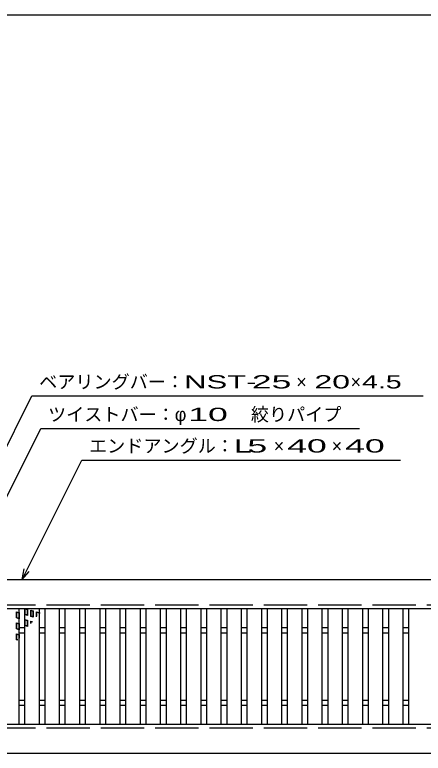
# Model space of a CAD drawing. Units: millimetres, scale not verified. Extents: x -1820 to 1731, y -1282 to 1054.
# Drawn here: x -1167 to -603, y 34 to 1054 of the extents above; entities that cross this region are included whole.
import ezdxf
from ezdxf.enums import TextEntityAlignment as Align

# ---------------------------------------------------------------- set-up
doc = ezdxf.new("R2010")
doc.units = ezdxf.units.MM
doc.header["$LTSCALE"] = 10
doc.linetypes.add('DASHED', pattern=[7.5, 6, -1.5])
for name, color, linetype, lineweight in [('0_2', 150, 'Continuous', 25), ('16', 3, 'Continuous', 25), ('17', 3, 'Continuous', 25), ('22', 2, 'Continuous', 25)]:
    doc.layers.add(name, color=color, linetype=linetype, lineweight=lineweight)
doc.styles.add('ベクトル', font='')
doc.styles.get('ベクトル').set_extended_font_data('ベクトル')

msp = doc.modelspace()

# ---------------------------------------------------------------- linework, layer by layer
at = {"layer": '0_2'}
msp.add_line((-1729, 1053.5), (1731, 1053.5), dxfattribs=at)
at = {"layer": '16'}
for p, q in [((-1348, 273.5), (-352, 273.5)), ((-1348, 233.5), (-352, 233.5)), ((-1180.6, 233.5), (-1160.6, 233.5)), ((-1160.6, 73.5), (-1160.6, 233.5)), ((-1152.7, 73.5), (-1152.7, 233.5)), ((-1152.7, 233.5), (-1132.7, 233.5)), ((-1132.7, 73.5), (-1132.7, 233.5)), ((-1124.8, 73.5), (-1124.8, 233.5)), ((-1124.8, 233.5), (-1104.8, 233.5)), ((-1104.8, 73.5), (-1104.8, 233.5)), ((-1096.9, 73.5), (-1096.9, 233.5)), ((-1096.9, 233.5), (-1076.9, 233.5)), ((-1076.9, 73.5), (-1076.9, 233.5)), ((-1069, 73.5), (-1069, 233.5)), ((-1069, 233.5), (-1049, 233.5)), ((-1049, 73.5), (-1049, 233.5)), ((-1041.1, 73.5), (-1041.1, 233.5)), ((-1041.1, 233.5), (-1021.1, 233.5)), ((-1021.1, 73.5), (-1021.1, 233.5)), ((-1013.2, 73.5), (-1013.2, 233.5)), ((-1013.2, 233.5), (-993.2, 233.5)), ((-993.2, 73.5), (-993.2, 233.5)), ((-985.3, 73.5), (-985.3, 233.5)), ((-985.3, 233.5), (-965.3, 233.5)), ((-965.3, 73.5), (-965.3, 233.5)), ((-957.4, 73.5), (-957.4, 233.5)), ((-957.4, 233.5), (-937.4, 233.5)), ((-937.4, 73.5), (-937.4, 233.5)), ((-929.5, 73.5), (-929.5, 233.5)), ((-929.5, 233.5), (-909.5, 233.5)), ((-909.5, 73.5), (-909.5, 233.5)), ((-901.6, 73.5), (-901.6, 233.5)), ((-901.6, 233.5), (-881.6, 233.5)), ((-881.6, 73.5), (-881.6, 233.5)), ((-873.7, 73.5), (-873.7, 233.5)), ((-873.7, 233.5), (-853.7, 233.5)), ((-853.7, 73.5), (-853.7, 233.5)), ((-845.8, 73.5), (-845.8, 233.5)), ((-845.8, 233.5), (-825.8, 233.5)), ((-825.8, 73.5), (-825.8, 233.5)), ((-817.9, 73.5), (-817.9, 233.5)), ((-817.9, 233.5), (-797.9, 233.5)), ((-797.9, 73.5), (-797.9, 233.5)), ((-790, 73.5), (-790, 233.5)), ((-790, 233.5), (-770, 233.5)), ((-770, 73.5), (-770, 233.5)), ((-762.1, 73.5), (-762.1, 233.5)), ((-762.1, 233.5), (-742.1, 233.5)), ((-742.1, 73.5), (-742.1, 233.5)), ((-734.2, 73.5), (-734.2, 233.5)), ((-734.2, 233.5), (-714.2, 233.5)), ((-714.2, 73.5), (-714.2, 233.5)), ((-706.3, 73.5), (-706.3, 233.5)), ((-706.3, 233.5), (-686.3, 233.5)), ((-686.3, 73.5), (-686.3, 233.5)), ((-678.4, 73.5), (-678.4, 233.5)), ((-678.4, 233.5), (-658.4, 233.5)), ((-658.4, 73.5), (-658.4, 233.5)), ((-650.5, 73.5), (-650.5, 233.5)), ((-650.5, 233.5), (-630.5, 233.5)), ((-630.5, 73.5), (-630.5, 233.5)), ((-622.6, 73.5), (-622.6, 233.5)), ((-622.6, 233.5), (-602.6, 233.5)), ((-1160.6, 207), (-1152.7, 207)), ((-1132.7, 207), (-1124.8, 207)), ((-1104.8, 207), (-1096.9, 207)), ((-1076.9, 207), (-1069, 207)), ((-1049, 207), (-1041.1, 207)), ((-1021.1, 207), (-1013.2, 207)), ((-993.2, 207), (-985.3, 207)), ((-965.3, 207), (-957.4, 207)), ((-937.4, 207), (-929.5, 207)), ((-909.5, 207), (-901.6, 207)), ((-881.6, 207), (-873.7, 207)), ((-853.7, 207), (-845.8, 207)), ((-825.8, 207), (-817.9, 207)), ((-797.9, 207), (-790, 207)), ((-770, 207), (-762.1, 207)), ((-742.1, 207), (-734.2, 207)), ((-714.2, 207), (-706.3, 207)), ((-686.3, 207), (-678.4, 207)), ((-658.4, 207), (-650.5, 207)), ((-630.5, 207), (-622.6, 207)), ((-1160.6, 200), (-1152.7, 200)), ((-1132.7, 200), (-1124.8, 200)), ((-1104.8, 200), (-1096.9, 200)), ((-1076.9, 200), (-1069, 200)), ((-1049, 200), (-1041.1, 200)), ((-1021.1, 200), (-1013.2, 200)), ((-993.2, 200), (-985.3, 200)), ((-965.3, 200), (-957.4, 200)), ((-937.4, 200), (-929.5, 200)), ((-909.5, 200), (-901.6, 200)), ((-881.6, 200), (-873.7, 200)), ((-853.7, 200), (-845.8, 200)), ((-825.8, 200), (-817.9, 200)), ((-797.9, 200), (-790, 200)), ((-770, 200), (-762.1, 200)), ((-742.1, 200), (-734.2, 200)), ((-714.2, 200), (-706.3, 200)), ((-686.3, 200), (-678.4, 200)), ((-658.4, 200), (-650.5, 200)), ((-630.5, 200), (-622.6, 200)), ((-1160.6, 107), (-1152.7, 107)), ((-1132.7, 107), (-1124.8, 107)), ((-1104.8, 107), (-1096.9, 107)), ((-1076.9, 107), (-1069, 107)), ((-1049, 107), (-1041.1, 107)), ((-1021.1, 107), (-1013.2, 107)), ((-993.2, 107), (-985.3, 107)), ((-965.3, 107), (-957.4, 107)), ((-937.4, 107), (-929.5, 107)), ((-909.5, 107), (-901.6, 107)), ((-881.6, 107), (-873.7, 107)), ((-853.7, 107), (-845.8, 107)), ((-825.8, 107), (-817.9, 107)), ((-797.9, 107), (-790, 107)), ((-770, 107), (-762.1, 107)), ((-742.1, 107), (-734.2, 107)), ((-714.2, 107), (-706.3, 107)), ((-686.3, 107), (-678.4, 107)), ((-658.4, 107), (-650.5, 107)), ((-630.5, 107), (-622.6, 107)), ((-1160.6, 100), (-1152.7, 100)), ((-1132.7, 100), (-1124.8, 100)), ((-1104.8, 100), (-1096.9, 100)), ((-1076.9, 100), (-1069, 100)), ((-1049, 100), (-1041.1, 100)), ((-1021.1, 100), (-1013.2, 100)), ((-993.2, 100), (-985.3, 100)), ((-965.3, 100), (-957.4, 100)), ((-937.4, 100), (-929.5, 100)), ((-909.5, 100), (-901.6, 100)), ((-881.6, 100), (-873.7, 100)), ((-853.7, 100), (-845.8, 100)), ((-825.8, 100), (-817.9, 100)), ((-797.9, 100), (-790, 100)), ((-770, 100), (-762.1, 100)), ((-742.1, 100), (-734.2, 100)), ((-714.2, 100), (-706.3, 100)), ((-686.3, 100), (-678.4, 100)), ((-658.4, 100), (-650.5, 100)), ((-630.5, 100), (-622.6, 100)), ((-1348, 73.5), (-352, 73.5)), ((-1180.6, 73.5), (-1160.6, 73.5)), ((-1152.7, 73.5), (-1132.7, 73.5)), ((-1124.8, 73.5), (-1104.8, 73.5)), ((-1096.9, 73.5), (-1076.9, 73.5)), ((-1069, 73.5), (-1049, 73.5)), ((-1041.1, 73.5), (-1021.1, 73.5)), ((-1013.2, 73.5), (-993.2, 73.5)), ((-985.3, 73.5), (-965.3, 73.5)), ((-957.4, 73.5), (-937.4, 73.5)), ((-929.5, 73.5), (-909.5, 73.5)), ((-901.6, 73.5), (-881.6, 73.5)), ((-873.7, 73.5), (-853.7, 73.5)), ((-845.8, 73.5), (-825.8, 73.5)), ((-817.9, 73.5), (-797.9, 73.5)), ((-790, 73.5), (-770, 73.5)), ((-762.1, 73.5), (-742.1, 73.5)), ((-734.2, 73.5), (-714.2, 73.5)), ((-706.3, 73.5), (-686.3, 73.5)), ((-678.4, 73.5), (-658.4, 73.5)), ((-650.5, 73.5), (-630.5, 73.5)), ((-622.6, 73.5), (-602.6, 73.5)), ((-1348, 33.5), (-352, 33.5))]:
    msp.add_line(p, q, dxfattribs=at)
at = {"layer": '16', "linetype": 'DASHED'}
for p, q in [((-1348, 238.5), (-352, 238.5)), ((-1348, 68.5), (-352, 68.5))]:
    msp.add_line(p, q, dxfattribs=at)
at = {"layer": '17'}
for p, q in [((-1164.4, 228.94), (-1160.6, 227.8)), ((-1164.4, 220.39), (-1164.4, 228.94)), ((-1163.92, 228.3), (-1161.07, 227.45)), ((-1163.92, 220.74), (-1163.92, 228.3)), ((-1161.07, 227.45), (-1161.07, 219.89)), ((-1160.6, 227.8), (-1160.6, 219.25)), ((-1152.7, 233.5), (-1148.9, 232.36)), ((-1152.7, 224.95), (-1152.7, 233.5)), ((-1148.9, 223.81), (-1152.7, 224.95)), ((-1152.22, 232.86), (-1149.37, 232.01)), ((-1152.22, 225.3), (-1152.22, 232.86)), ((-1149.37, 224.45), (-1152.22, 225.3)), ((-1149.37, 232.01), (-1149.37, 224.45)), ((-1148.9, 232.36), (-1148.9, 223.81)), ((-1144.31, 231.13), (-1141.08, 230.17)), ((-1144.31, 222.58), (-1144.31, 231.13)), ((-1143.84, 230.5), (-1141.56, 229.81)), ((-1143.84, 222.94), (-1143.84, 230.5)), ((-1141.56, 229.81), (-1141.56, 222.25)), ((-1141.08, 230.17), (-1141.08, 221.62)), ((-1136.5, 222.06), (-1136.5, 228.94)), ((-1136.5, 228.94), (-1132.7, 227.8)), ((-1136.02, 228.3), (-1133.17, 227.45)), ((-1136.02, 222.64), (-1136.02, 228.3)), ((-1133.17, 227.45), (-1133.17, 226.12)), ((-1132.7, 227.8), (-1132.7, 226.71)), ((-1160.6, 219.25), (-1164.4, 220.39)), ((-1161.07, 219.89), (-1163.92, 220.74)), ((-1152.7, 218.3), (-1148.9, 217.16)), ((-1152.7, 209.75), (-1152.7, 218.3)), ((-1152.22, 217.66), (-1149.37, 216.81)), ((-1152.22, 210.1), (-1152.22, 217.66)), ((-1149.37, 216.81), (-1149.37, 209.25)), ((-1148.9, 217.16), (-1148.9, 208.61)), ((-1141.08, 221.62), (-1144.31, 222.58)), ((-1144.31, 215.93), (-1142.14, 215.28)), ((-1144.31, 212.71), (-1144.31, 215.93)), ((-1141.56, 222.25), (-1143.84, 222.94)), ((-1143.84, 215.3), (-1142.48, 214.89)), ((-1143.84, 213.27), (-1143.84, 215.3)), ((-1164.4, 213.74), (-1160.6, 212.6)), ((-1164.4, 205.19), (-1164.4, 213.74)), ((-1160.6, 204.05), (-1164.4, 205.19)), ((-1163.92, 213.1), (-1161.07, 212.25)), ((-1163.92, 205.54), (-1163.92, 213.1)), ((-1161.07, 204.69), (-1163.92, 205.54)), ((-1161.07, 212.25), (-1161.07, 204.69)), ((-1160.6, 212.6), (-1160.6, 204.05)), ((-1148.9, 208.61), (-1152.7, 209.75)), ((-1149.37, 209.25), (-1152.22, 210.1)), ((-1164.4, 198.54), (-1160.6, 197.4)), ((-1164.4, 189.99), (-1164.4, 198.54)), ((-1163.92, 197.9), (-1161.07, 197.05)), ((-1163.92, 190.34), (-1163.92, 197.9)), ((-1161.07, 197.05), (-1161.07, 191.71)), ((-1160.6, 197.4), (-1160.6, 192.27)), ((-1162.91, 189.54), (-1164.4, 189.99)), ((-1162.58, 189.94), (-1163.92, 190.34))]:
    msp.add_line(p, q, dxfattribs=at)
at = {"layer": '22', "color": 4}
for p, q in [((-1328, 157), (-1143, 527)), ((-1143, 527), (-603, 527)), ((-1268.25, 207), (-1130.75, 482)), ((-1130.75, 482), (-690.75, 482)), ((-1156.65, 273.5), (-1074.15, 438.5)), ((-1074.15, 438.5), (-634.15, 438.5)), ((-1156.65, 273.5), (-1153.65, 288.1)), ((-1156.65, 273.5), (-1146.65, 284.5))]:
    msp.add_line(p, q, dxfattribs=at)

# ---------------------------------------------------------------- texts
at = {"layer": '22', "style": 'ベクトル'}
for s, p in [('ベアリングバー：', (-1133, 546.5)), ('×', (-778, 546.5)), ('×', (-703, 546.5)), ('ツイストバー：', (-1120.75, 501.5)), ('絞りパイプ', (-840.75, 501.5)), ('φ', (-945.75, 501.5)), ('エンドアングル：', (-1064.15, 458)), ('×', (-809.15, 458)), ('×', (-729.15, 458))]:
    msp.add_text(s, height=18.33, dxfattribs=at).set_placement(p, align=Align.MIDDLE_LEFT)
for s, width, p in [('NST-', 1.75, (-933, 546.5)), (' 25 ', 2, (-853, 546.5)), ('20', 1.8, (-753, 546.5)), (' 4.5 ', 1.6, (-698, 546.5)), (' 10 ', 2, (-940.75, 501.5)), ('L', 1.8, (-864.15, 458)), (' 5 ', 2, (-859.15, 458)), (' 40 ', 2, (-804.15, 458)), (' 40 ', 2, (-724.15, 458))]:
    msp.add_text(s, height=18.33, dxfattribs=dict(at, width=width)).set_placement(p, align=Align.MIDDLE_LEFT)

doc.saveas('drawing.dxf')
